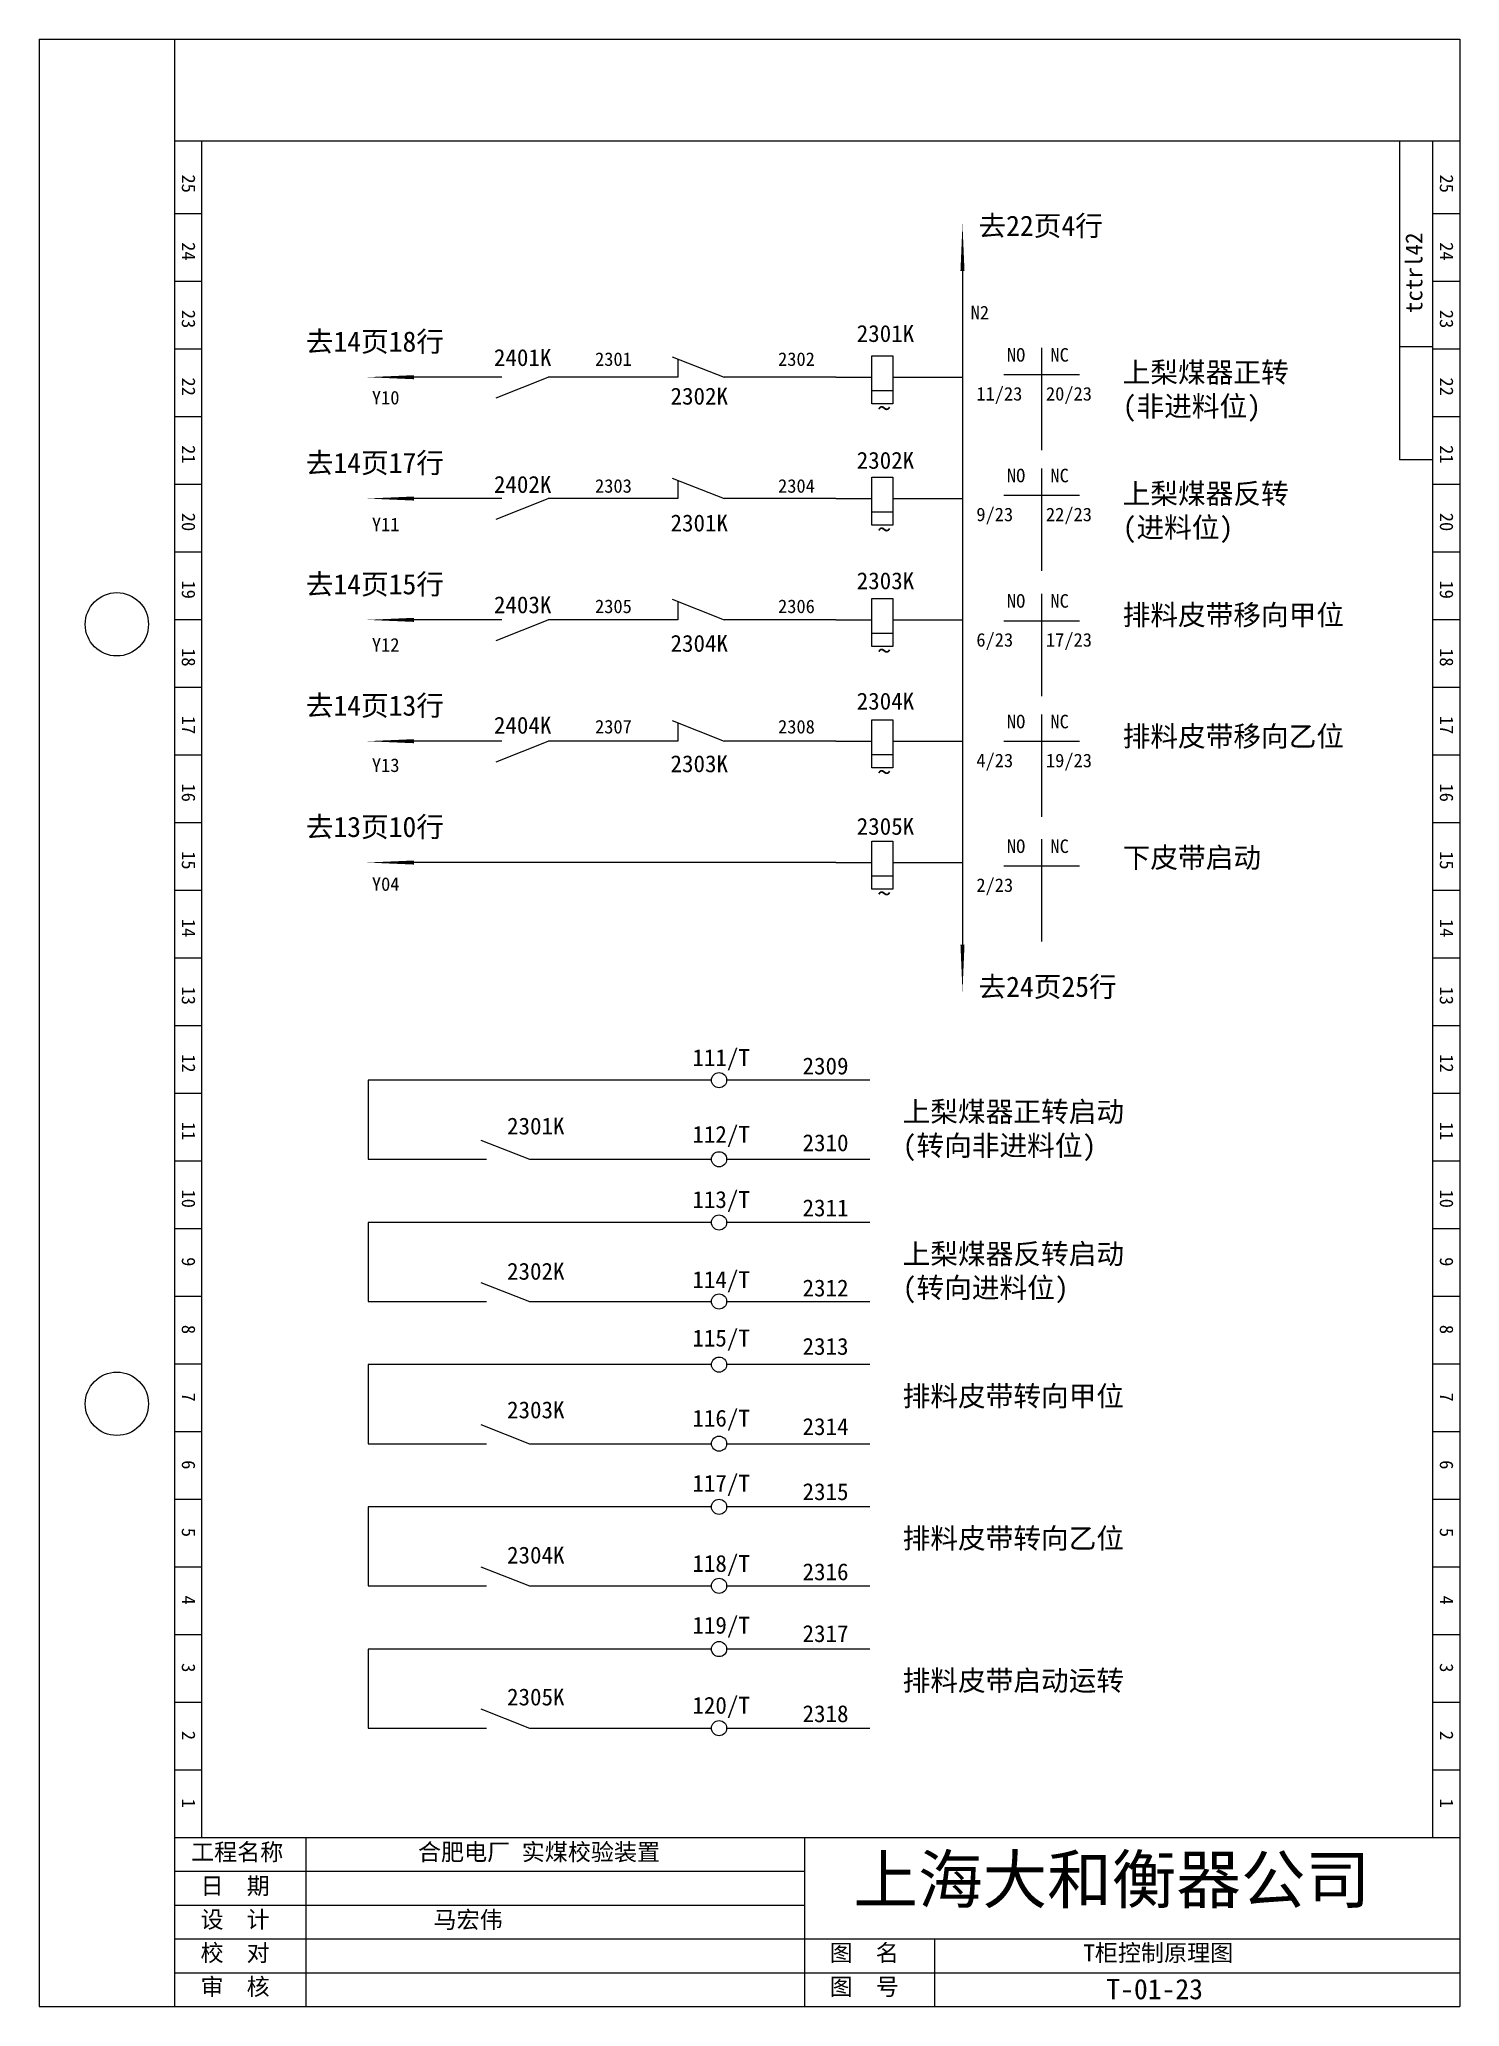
# Model space of a CAD drawing. Extents: x 370 to 580, y -51 to 240.
import ezdxf

# ---------------------------------------------------------------- set-up
doc = ezdxf.new("R2010")
doc.units = 0
doc.header["$LTSCALE"] = 0.5
doc.layers.get('0').update_dxf_attribs({"linetype": 'CONTINUOUS'})

# ---------------------------------------------------------------- blocks, each defined once
blk = doc.blocks.new('A$C422F40E5')
at = {"insert": (0.56, 3.78), "char_height": 2.5, "width": 44.7874, "attachment_point": 1}
blk.add_mtext('\\f宋体|b0|i0|c134|p2;T柜控制原理图', dxfattribs=at)
blk = doc.blocks.new('A$C270B573E')
at = {"insert": (0.21, 3.58), "char_height": 2.5, "width": 20.5327, "attachment_point": 1}
blk.add_mtext('\\f宋体|b0|i0|c134|p2;马宏伟', dxfattribs=at)

msp = doc.modelspace()

# ---------------------------------------------------------------- linework, layer by layer
for p, q in [((369.82, 239.81), (579.82, 239.81)), ((369.82, 239.81), (369.82, -50.91)), ((389.82, 239.81), (389.82, -50.91)), ((579.82, 239.81), (579.82, -50.91)), ((389.82, 224.81), (579.82, 224.81)), ((393.82, 224.81), (393.82, -25.91)), ((570.94, 224.81), (570.94, 177.67)), ((575.82, 224.81), (575.82, -25.91)), ((579.82, 224.81), (579.82, -25.91)), ((389.82, 214.09), (393.82, 214.09)), ((575.82, 214.09), (579.82, 214.09)), ((389.82, 204.09), (393.82, 204.09)), ((575.82, 204.09), (579.82, 204.09)), ((389.82, 194.09), (393.82, 194.09)), ((575.81, 194.35), (570.94, 194.35)), ((575.82, 194.09), (579.82, 194.09)), ((389.82, 184.09), (393.82, 184.09)), ((575.82, 184.09), (579.82, 184.09)), ((575.81, 177.67), (570.94, 177.67)), ((389.82, 174.09), (393.82, 174.09)), ((575.82, 174.09), (579.82, 174.09)), ((389.82, 164.09), (393.82, 164.09)), ((575.82, 164.09), (579.82, 164.09)), ((389.82, 154.09), (393.82, 154.09)), ((575.82, 154.09), (579.82, 154.09)), ((389.82, 144.09), (393.82, 144.09)), ((575.82, 144.09), (579.82, 144.09)), ((389.82, 134.09), (393.82, 134.09)), ((575.82, 134.09), (579.82, 134.09)), ((389.82, 124.09), (393.82, 124.09)), ((575.82, 124.09), (579.82, 124.09)), ((389.82, 114.09), (393.82, 114.09)), ((575.82, 114.09), (579.82, 114.09)), ((389.82, 104.09), (393.82, 104.09)), ((575.82, 104.09), (579.82, 104.09)), ((389.82, 94.09), (393.82, 94.09)), ((575.82, 94.09), (579.82, 94.09)), ((389.82, 84.09), (393.82, 84.09)), ((575.82, 84.09), (579.82, 84.09)), ((389.82, 74.09), (393.82, 74.09)), ((575.82, 74.09), (579.82, 74.09)), ((389.82, 64.09), (393.82, 64.09)), ((575.82, 64.09), (579.82, 64.09)), ((389.82, 54.09), (393.82, 54.09)), ((575.82, 54.09), (579.82, 54.09)), ((389.82, 44.09), (393.82, 44.09)), ((575.82, 44.09), (579.82, 44.09)), ((389.82, 34.09), (393.82, 34.09)), ((575.82, 34.09), (579.82, 34.09)), ((389.82, 24.09), (393.82, 24.09)), ((575.82, 24.09), (579.82, 24.09)), ((389.82, 14.09), (393.82, 14.09)), ((575.82, 14.09), (579.82, 14.09)), ((389.82, 4.09), (393.82, 4.09)), ((575.82, 4.09), (579.82, 4.09)), ((389.82, -5.91), (393.82, -5.91)), ((575.82, -5.91), (579.82, -5.91)), ((389.82, -15.91), (393.82, -15.91)), ((575.82, -15.91), (579.82, -15.91)), ((389.82, -25.91), (579.82, -25.91)), ((409.2, -25.91), (409.2, -50.91)), ((482.93, -25.91), (482.93, -50.91)), ((389.82, -30.91), (482.93, -30.91)), ((389.82, -35.91), (482.93, -35.91)), ((389.82, -40.91), (579.82, -40.91)), ((502.18, -40.91), (502.18, -50.91)), ((389.82, -45.91), (579.82, -45.91)), ((369.82, -50.91), (579.82, -50.91))]:
    msp.add_line(p, q)
at = {"ltscale": 0.5}
for p, q in [((506.31, 205.55), (506.31, 118.16)), ((506.31, 194.81), (506.31, 103)), ((463.41, 192.91), (471.09, 189.88)), ((464.23, 192.59), (464.23, 189.88)), ((518.01, 194.21), (518.01, 179.09)), ((438.2, 189.88), (425.24, 189.88)), ((437.38, 186.84), (445.06, 189.88)), ((464.23, 189.88), (445.06, 189.88)), ((487.56, 189.88), (471.09, 189.88)), ((487.56, 189.88), (492.9, 189.88)), ((489.65, 189.88), (492.9, 189.88)), ((495.99, 189.88), (506.31, 189.88)), ((495.99, 189.88), (504.41, 189.88)), ((512.43, 190.27), (523.6, 190.27)), ((492.9, 187.91), (495.99, 187.91)), ((463.41, 174.98), (471.09, 171.95)), ((464.23, 174.66), (464.23, 171.95)), ((518.01, 176.38), (518.01, 161.26)), ((438.2, 171.95), (425.24, 171.95)), ((437.38, 168.91), (445.06, 171.95)), ((464.23, 171.95), (445.06, 171.95)), ((487.56, 171.95), (471.09, 171.95)), ((487.56, 171.95), (492.9, 171.95)), ((489.65, 171.95), (492.9, 171.95)), ((495.99, 171.95), (506.31, 171.95)), ((495.99, 171.95), (504.41, 171.95)), ((512.43, 172.44), (523.6, 172.44)), ((492.9, 169.99), (495.99, 169.99)), ((463.41, 157.06), (471.09, 154.02)), ((518.01, 157.85), (518.01, 142.73)), ((464.23, 156.73), (464.23, 154.02)), ((438.2, 154.02), (425.24, 154.02)), ((437.38, 150.98), (445.06, 154.02)), ((464.23, 154.02), (445.06, 154.02)), ((487.56, 154.02), (471.09, 154.02)), ((487.56, 154.02), (492.9, 154.02)), ((489.65, 154.02), (492.9, 154.02)), ((492.9, 152.06), (495.99, 152.06)), ((495.99, 154.02), (506.31, 154.02)), ((495.99, 154.02), (504.41, 154.02)), ((512.43, 153.9), (523.6, 153.9)), ((518.01, 140.02), (518.01, 124.9)), ((463.41, 139.13), (471.09, 136.09)), ((464.23, 138.8), (464.23, 136.09)), ((438.2, 136.09), (425.24, 136.09)), ((437.38, 133.05), (445.06, 136.09)), ((464.23, 136.09), (445.06, 136.09)), ((487.56, 136.09), (471.09, 136.09)), ((487.56, 136.09), (492.9, 136.09)), ((489.65, 136.09), (492.9, 136.09)), ((492.9, 134.13), (495.99, 134.13)), ((495.99, 136.09), (506.31, 136.09)), ((495.99, 136.09), (504.41, 136.09)), ((512.43, 136.07), (523.6, 136.07)), ((518.01, 121.6), (518.01, 106.48)), ((473.75, 118.16), (425.24, 118.16)), ((487.56, 118.16), (468.72, 118.16)), ((487.56, 118.16), (492.9, 118.16)), ((489.65, 118.16), (492.9, 118.16)), ((495.99, 118.16), (506.31, 118.16)), ((495.99, 118.16), (504.41, 118.16)), ((512.43, 117.65), (523.6, 117.65)), ((492.9, 116.2), (495.99, 116.2)), ((418.46, 85.99), (418.46, 74.31)), ((469.2, 85.99), (418.46, 85.99)), ((492.63, 85.99), (471.44, 85.99)), ((435.12, 77.14), (442.27, 74.31)), ((418.46, 74.31), (435.94, 74.31)), ((442.27, 74.31), (469.2, 74.31)), ((471.44, 74.31), (492.63, 74.31)), ((418.46, 64.97), (418.46, 53.3)), ((469.2, 64.97), (418.46, 64.97)), ((492.63, 64.97), (471.44, 64.97)), ((435.12, 56.12), (442.27, 53.3)), ((418.46, 53.3), (435.94, 53.3)), ((442.27, 53.3), (469.2, 53.3)), ((471.44, 53.3), (492.63, 53.3)), ((418.46, 43.96), (418.46, 32.28)), ((469.2, 43.96), (418.46, 43.96)), ((492.63, 43.96), (471.44, 43.96)), ((435.12, 35.11), (442.27, 32.28)), ((418.46, 32.28), (435.94, 32.28)), ((442.27, 32.28), (469.2, 32.28)), ((471.44, 32.28), (492.63, 32.28)), ((418.46, 22.94), (418.46, 11.27)), ((469.2, 22.94), (418.46, 22.94)), ((492.63, 22.94), (471.44, 22.94)), ((435.12, 14.09), (442.27, 11.27)), ((418.46, 11.27), (435.94, 11.27)), ((442.27, 11.27), (469.2, 11.27)), ((471.44, 11.27), (492.63, 11.27)), ((418.46, 1.93), (418.46, -9.75)), ((469.2, 1.93), (418.46, 1.93)), ((492.63, 1.93), (471.44, 1.93)), ((435.12, -6.92), (442.27, -9.75)), ((418.46, -9.75), (435.94, -9.75)), ((442.27, -9.75), (469.2, -9.75)), ((471.44, -9.75), (492.63, -9.75))]:
    msp.add_line(p, q, dxfattribs=at)
for points in [[(506.31, 205.55, 0.6, 0, 0), (506.31, 212.55, 0, 0, 0)], [(425.24, 189.88, 0.6, 0, 0), (418.24, 189.88, 0, 0, 0)], [(425.24, 171.95, 0.6, 0, 0), (418.24, 171.95, 0, 0, 0)], [(425.24, 154.02, 0.6, 0, 0), (418.24, 154.02, 0, 0, 0)], [(425.24, 136.09, 0.6, 0, 0), (418.24, 136.09, 0, 0, 0)], [(425.24, 118.16, 0.6, 0, 0), (418.24, 118.16, 0, 0, 0)], [(506.31, 106.02, 0.6, 0, 0), (506.31, 99.02, 0, 0, 0)]]:
    msp.add_lwpolyline(points, format="xyseb", dxfattribs=at)
for points in [[(492.9, 193.04), (495.99, 193.04), (495.99, 185.93), (492.9, 185.93)], [(492.9, 175.11), (495.99, 175.11), (495.99, 168), (492.9, 168)], [(492.9, 157.18), (495.99, 157.18), (495.99, 150.07), (492.9, 150.07)], [(492.9, 139.25), (495.99, 139.25), (495.99, 132.14), (492.9, 132.14)], [(492.9, 121.32), (495.99, 121.32), (495.99, 114.22), (492.9, 114.22)]]:
    msp.add_lwpolyline(points, close=True)
for centre in [(381.28, 153.36), (381.28, 38.17)]:
    msp.add_circle(centre, 4.68)
for centre in [(470.32, 85.99), (470.32, 74.31), (470.32, 64.97), (470.32, 53.3), (470.32, 43.96), (470.32, 32.28), (470.32, 22.94), (470.32, 11.27), (470.32, 1.93), (470.32, -9.75)]:
    msp.add_circle(centre, 1.12, dxfattribs=at)

# ---------------------------------------------------------------- block references
for name, p in [('A$C270B573E', (427.89, -40.39)), ('A$C422F40E5', (523.62, -45.49))]:
    msp.add_blockref(name, p, dxfattribs=at)

# ---------------------------------------------------------------- texts
at = {"char_height": 2, "width": 13.8727, "attachment_point": 1, "rotation": 270}
for s, insert in [('25', (392.89, 219.84)), ('25', (578.89, 219.84)), ('24', (392.89, 209.84)), ('24', (578.89, 209.84)), ('23', (392.89, 199.84)), ('23', (578.89, 199.84)), ('22', (392.89, 189.84)), ('22', (578.89, 189.84)), ('21', (392.89, 179.84)), ('21', (578.89, 179.84)), ('20', (392.89, 169.84)), ('20', (578.89, 169.84)), ('19', (392.89, 159.84)), ('19', (578.89, 159.84)), ('18', (392.89, 149.84)), ('18', (578.89, 149.84)), ('17', (392.89, 139.84)), ('17', (578.89, 139.84)), ('16', (392.89, 129.84)), ('16', (578.89, 129.84)), ('15', (392.89, 119.84)), ('15', (578.89, 119.84)), ('14', (392.89, 109.84)), ('14', (578.89, 109.84)), ('13', (392.89, 99.84)), ('13', (578.89, 99.84)), ('12', (392.89, 89.84)), ('12', (578.89, 89.84)), ('11', (392.89, 79.84)), ('11', (578.89, 79.84)), ('10', (392.89, 69.84)), ('10', (578.89, 69.84)), ('9', (392.89, 59.84)), ('9', (578.89, 59.84)), ('8', (392.89, 49.84)), ('8', (578.89, 49.84)), ('7', (392.89, 39.84)), ('7', (578.89, 39.84)), ('6', (392.89, 29.84)), ('6', (578.89, 29.84)), ('5', (392.89, 19.84)), ('5', (578.89, 19.84)), ('4', (392.89, 9.84)), ('4', (578.89, 9.84)), ('3', (392.89, -0.16)), ('3', (578.89, -0.16)), ('2', (392.89, -10.16)), ('2', (578.89, -10.16)), ('1', (392.89, -20.16)), ('1', (578.89, -20.16))]:
    msp.add_mtext(s, dxfattribs=dict(at, insert=insert))
at = {"ltscale": 0.5, "attachment_point": 1}
for s, insert, char_height, width in [('\\f宋体|b0|i0|c134|p2;去22页4行', (508.67, 213.76), 3, 51.3886), ('\\f宋体|b0|i0|c134|p2;去14页18行', (409.21, 196.65), 3, 51.3886), ('\\f宋体|b0|i0|c134|p2;上梨煤器正转\\P(非进料位)', (529.99, 192.1), 3, 51.3886), ('\\f宋体|b0|i0|c134|p2;~', (493.76, 186.75), 2.8779, 36.9722), ('\\f宋体|b0|i0|c134|p2;去14页17行', (409.21, 178.72), 3, 51.3886), ('\\f宋体|b0|i0|c134|p2;上梨煤器反转\\P(进料位)', (529.99, 174.18), 3, 51.3886), ('\\f宋体|b0|i0|c134|p2;~', (493.76, 168.82), 2.8779, 36.9722), ('\\f宋体|b0|i0|c134|p2;去14页15行', (409.21, 160.79), 3, 51.3886), ('\\f宋体|b0|i0|c134|p2;排料皮带移向甲位', (529.99, 156.25), 3, 51.3886), ('\\f宋体|b0|i0|c134|p2;~', (493.76, 150.9), 2.8779, 36.9722), ('\\f宋体|b0|i0|c134|p2;去14页13行', (409.21, 142.86), 3, 51.3886), ('\\f宋体|b0|i0|c134|p2;排料皮带移向乙位', (529.99, 138.32), 3, 51.3886), ('\\f宋体|b0|i0|c134|p2;~', (493.76, 132.97), 2.8779, 36.9722), ('\\f宋体|b0|i0|c134|p2;去13页10行', (409.21, 124.93), 3, 51.3886), ('\\f宋体|b0|i0|c134|p2;下皮带启动', (529.99, 120.39), 3, 51.3886), ('\\f宋体|b0|i0|c134|p2;~', (493.76, 115.04), 2.8779, 36.9722), ('\\f宋体|b0|i0|c134|p2;去24页25行', (508.67, 101.31), 3, 51.3886), ('\\f宋体|b0|i0|c134|p2;上梨煤器正转启动\\P(转向非进料位)', (497.46, 82.84), 3, 51.3886), ('\\f宋体|b0|i0|c134|p2;上梨煤器反转启动\\P(转向进料位)', (497.46, 61.83), 3, 51.3886), ('\\f宋体|b0|i0|c134|p2;排料皮带转向甲位', (497.46, 40.81), 3, 51.3886), ('\\f宋体|b0|i0|c134|p2;排料皮带转向乙位', (497.46, 19.8), 3, 51.3886), ('\\f宋体|b0|i0|c134|p2;排料皮带启动运转', (497.46, -1.22), 3, 51.3886)]:
    msp.add_mtext(s, dxfattribs=dict(at, insert=insert, char_height=char_height, width=width))
at = {"ltscale": 0.5, "insert": (571.8, 199.36), "char_height": 2.5, "width": 19.7563, "attachment_point": 1, "rotation": 90}
msp.add_mtext('tctrl42', dxfattribs=at)
at = {"attachment_point": 1}
for s, insert, char_height, width in [('N2', (507.52, 200.43), 2, 13.8727), ('2301K', (490.67, 197.59), 2.5, 13.8727), ('2401K', (437.03, 194.03), 2.5, 13.8727), ('2301', (451.98, 193.55), 2, 13.8727), ('2302', (479.04, 193.55), 2, 13.8727), ('NO', (512.88, 194.18), 2, 13.8727), ('NC', (519.31, 194.18), 2, 13.8727), ('Y10', (418.99, 187.86), 2, 13.8727), ('2302K', (463.14, 188.33), 2.5, 13.8727), ('11/23', (508.36, 188.43), 2, 13.8727), ('20/23', (518.65, 188.43), 2, 13.8727), ('2302K', (490.67, 178.85), 2.5, 13.8727), ('2402K', (437.03, 175.29), 2.5, 13.8727), ('2303', (451.98, 174.81), 2, 13.8727), ('2304', (479.04, 174.81), 2, 13.8727), ('NO', (512.88, 176.35), 2, 13.8727), ('NC', (519.31, 176.35), 2, 13.8727), ('Y11', (418.99, 169.12), 2, 13.8727), ('2301K', (463.14, 169.59), 2.5, 13.8727), ('9/23', (508.36, 170.6), 2, 13.8727), ('22/23', (518.65, 170.6), 2, 13.8727), ('2303K', (490.67, 161.05), 2.5, 13.8727), ('2403K', (437.03, 157.5), 2.5, 13.8727), ('2305', (451.98, 157.02), 2, 13.8727), ('2306', (479.04, 157.02), 2, 13.8727), ('NO', (512.88, 157.82), 2, 13.8727), ('NC', (519.31, 157.82), 2, 13.8727), ('Y12', (418.99, 151.33), 2, 13.8727), ('2304K', (463.14, 151.8), 2.5, 13.8727), ('6/23', (508.36, 152.07), 2, 13.8727), ('17/23', (518.65, 152.07), 2, 13.8727), ('2304K', (490.67, 143.26), 2.5, 13.8727), ('2404K', (437.03, 139.7), 2.5, 13.8727), ('NO', (512.88, 139.99), 2, 13.8727), ('NC', (519.31, 139.99), 2, 13.8727), ('2307', (451.98, 139.23), 2, 13.8727), ('2308', (479.04, 139.23), 2, 13.8727), ('2303K', (463.14, 134.01), 2.5, 13.8727), ('4/23', (508.36, 134.24), 2, 13.8727), ('19/23', (518.65, 134.24), 2, 13.8727), ('Y13', (418.99, 133.54), 2, 13.8727), ('2305K', (490.67, 124.76), 2.5, 13.8727), ('NO', (512.88, 121.57), 2, 13.8727), ('NC', (519.31, 121.57), 2, 13.8727), ('Y04', (418.99, 115.98), 2, 13.8727), ('2/23', (508.36, 115.82), 2, 13.8727), ('111/T', (466.37, 90.58), 2.5, 13.8727), ('2309', (482.66, 89.35), 2.5, 13.8727), ('2301K', (438.97, 80.47), 2.5, 13.8727), ('112/T', (466.37, 79.24), 2.5, 13.8727), ('2310', (482.66, 78), 2.5, 13.8727), ('113/T', (466.37, 69.61), 2.5, 13.8727), ('2311', (482.66, 68.38), 2.5, 13.8727), ('2302K', (438.97, 59.01), 2.5, 13.8727), ('114/T', (466.37, 57.77), 2.5, 13.8727), ('2312', (482.66, 56.54), 2.5, 13.8727), ('115/T', (466.37, 49.14), 2.5, 13.8727), ('2313', (482.66, 47.91), 2.5, 13.8727), ('2303K', (438.97, 38.53), 2.5, 13.8727), ('116/T', (466.37, 37.3), 2.5, 13.8727), ('2314', (482.66, 36.06), 2.5, 13.8727), ('117/T', (466.37, 27.68), 2.5, 13.8727), ('2315', (482.66, 26.44), 2.5, 13.8727), ('2304K', (438.97, 17.07), 2.5, 13.8727), ('118/T', (466.37, 15.83), 2.5, 13.8727), ('2316', (482.66, 14.6), 2.5, 13.8727), ('119/T', (466.37, 6.71), 2.5, 13.8727), ('2317', (482.66, 5.47), 2.5, 13.8727), ('2305K', (438.97, -3.9), 2.5, 13.8727), ('120/T', (466.37, -5.13), 2.5, 13.8727), ('2318', (482.66, -6.37), 2.5, 13.8727), ('\\f宋体|b0|i0|c134|p2;工程名称', (392.25, -26.81), 2.5, 20.5327), ('\\f宋体|b0|i0|c134|p2;合肥电厂 实煤校验装置', (425.8, -26.81), 2.5, 44.7874), ('\\f宋体|b0|i0|c134|p2;上海大和衡器公司', (490.19, -28.62), 7, 127.4816), ('\\f宋体|b0|i0|c134|p2;日  期', (393.66, -31.81), 2.5, 20.5327), ('\\f宋体|b0|i0|c134|p2;设  计', (393.66, -36.78), 2.5, 20.5327), ('\\f宋体|b0|i0|c134|p2;校  对', (393.66, -41.71), 2.5, 20.5327), ('\\f宋体|b0|i0|c134|p2;图  名', (486.67, -41.71), 2.5, 20.5327), ('\\f宋体|b0|i0|c134|p2;审  核', (393.66, -46.71), 2.5, 20.5327), ('\\f宋体|b0|i0|c134|p2;图  号', (486.67, -46.71), 2.5, 20.5327), ('T-01-23', (527.58, -46.82), 3, 13.8727)]:
    msp.add_mtext(s, dxfattribs=dict(at, insert=insert, char_height=char_height, width=width))

doc.saveas('drawing.dxf')
